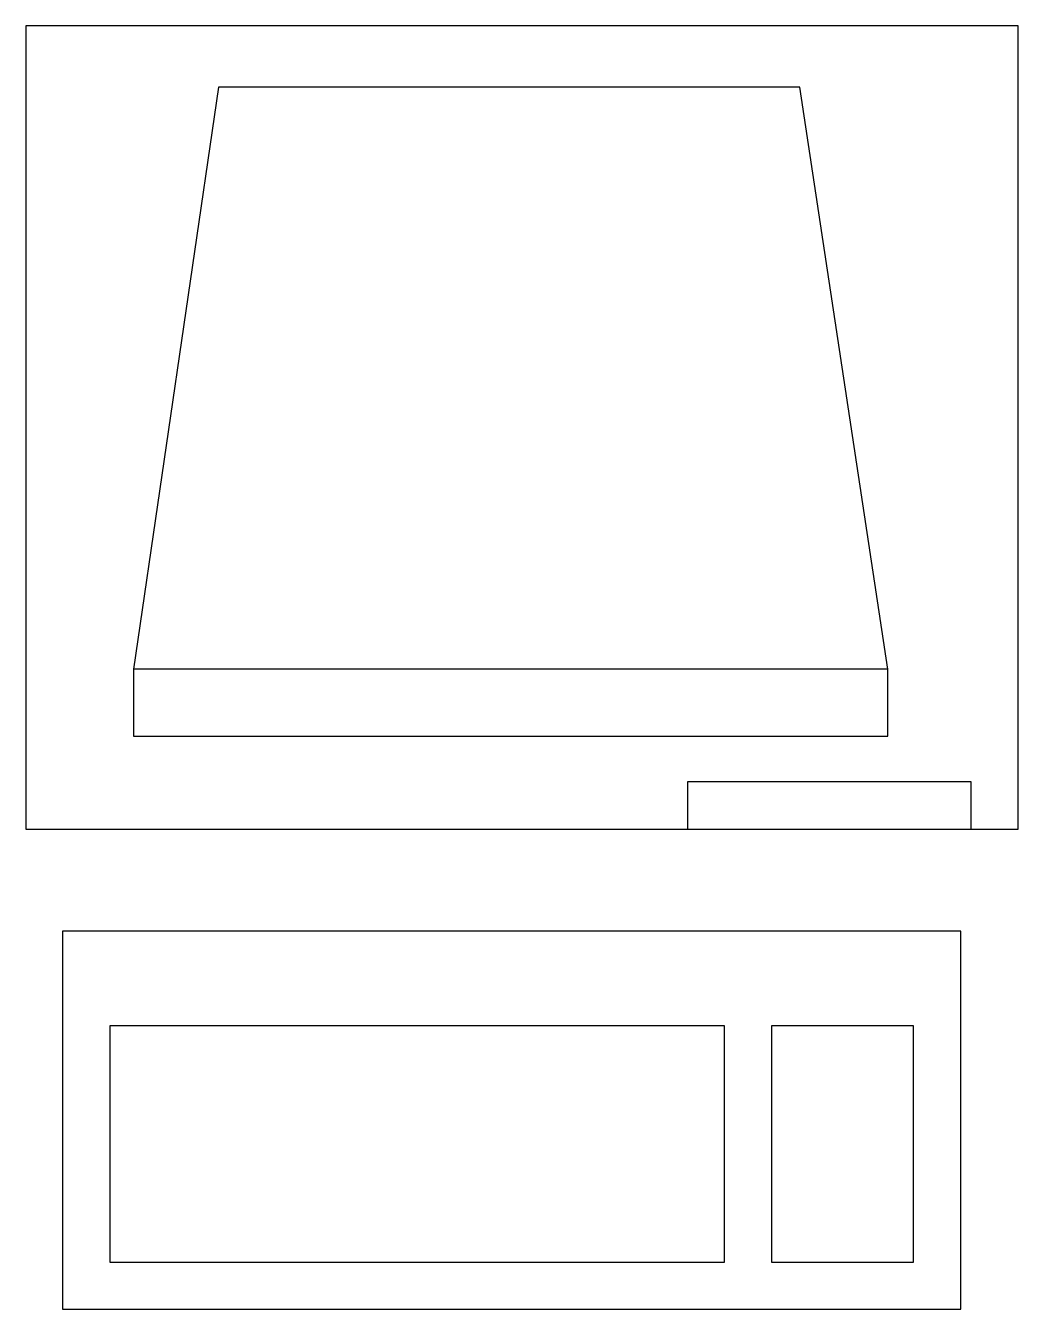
# Model space of a CAD drawing. Extents: x -0.276 to 0.276, y -0.267 to 0.446.
import ezdxf

# ---------------------------------------------------------------- set-up
doc = ezdxf.new("R2010")
doc.units = 0
doc.layers.get('0').update_dxf_attribs({"linetype": 'CONTINUOUS'})

# ---------------------------------------------------------------- blocks, each defined once
blk = doc.blocks.new('RECTANG')
for p, q in [((1, 1), (0, 1)), ((0, 1), (0, 0)), ((1, 0), (1, 1)), ((0, 0), (1, 0))]:
    blk.add_line(p, q)
blk = doc.blocks.new('IBMAT', base_point=(61, 306))
for p, q in [((75, 307), (75, 306)), ((81, 307), (75, 307)), ((81, 306), (81, 307))]:
    blk.add_line(p, q)
at = {"xscale": 21, "yscale": 17, "zscale": 21}
blk.add_blockref('RECTANG', (61, 306), dxfattribs=at)
blk = doc.blocks.new('KEYBOARD', base_point=(60, 294))
for p, xscale, yscale, zscale in [((60, 294), 19, 8, 19), ((61, 295), 13, 5, 13), ((75, 295), 3, 5, 3)]:
    blk.add_blockref('RECTANG', p, dxfattribs=dict(xscale=xscale, yscale=yscale, zscale=zscale))

msp = doc.modelspace()

# ---------------------------------------------------------------- linework, layer by layer
at = {"color": 0}
for p, q in [((-0.16853, 0.41227), (-0.2159, 0.0889)), ((0.15442, 0.41227), (-0.16853, 0.41227)), ((0.2032, 0.0889), (0.15442, 0.41227)), ((-0.2159, 0.0889), (-0.2159, 0.05177)), ((0.2032, 0.0889), (-0.2159, 0.0889)), ((0.2032, 0.05177), (0.2032, 0.0889)), ((-0.2159, 0.05177), (0.2032, 0.05177))]:
    msp.add_line(p, q, dxfattribs=at)

# ---------------------------------------------------------------- block references
at = {"color": 0, "xscale": 0.0262596923076923, "yscale": 0.0262596923076923, "zscale": 0.0262596923076923}
for name, p in [('IBMAT', (-0.27573, 0)), ('KEYBOARD', (-0.25521, -0.2667))]:
    msp.add_blockref(name, p, dxfattribs=at)

doc.saveas('drawing.dxf')
